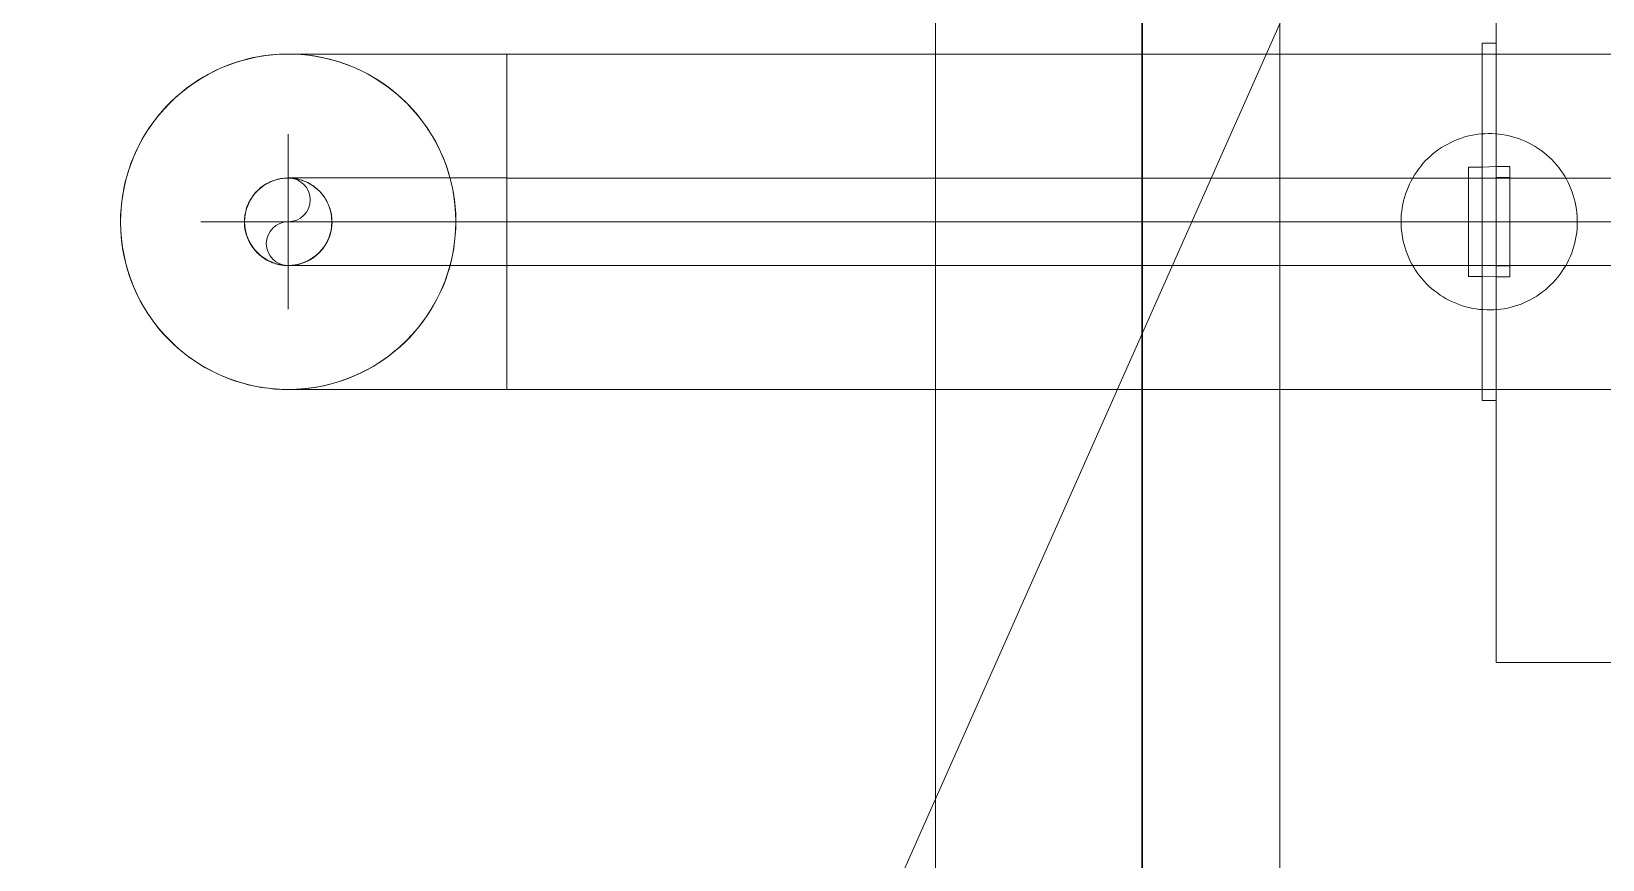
# Model space of a CAD drawing. Header units: millimetres. Extents: x -88595 to 880822, y -1054509 to -148035.
# Drawn here: x 418317.6 to 418431.7, y -247162.1 to -247102 of the extents above; entities that cross this region are included whole.
import ezdxf

# ---------------------------------------------------------------- set-up
doc = ezdxf.new("R2010")
doc.units = ezdxf.units.MM
doc.linetypes.add('$7$ADSK_Осевая', pattern=[14, 10, -2, 0, -2])
for name, color, linetype, lineweight in [('Аннотация', 7, 'Continuous', 20), ('Изоляция', 7, 'Continuous', 18), ('Оборудование', 7, 'Continuous', 18), ('Ограждение', 7, 'Continuous', 9), ('Стены наружные', 7, 'Continuous', 18), ('Стены штриховка', 7, 'Continuous', 9), ('Трубопровод', 7, 'Continuous', 18), ('Трубопроводы', 7, 'Continuous', 18)]:
    doc.layers.add(name, color=color, linetype=linetype, lineweight=lineweight)

# ---------------------------------------------------------------- blocks, each defined once
blk = doc.blocks.new('$0$ADSK_Настенный внутренний блок кондиционера1 - 1U18TL5FRA-A-3267659-В_Координация_3 этаж ОВ3')
at = {"layer": 'Оборудование', "color": 150, "true_color": 0x0080ff}
for p, q in [((432.5, 0), (-432.5, 0)), ((-432.5, 0), (-432.5, -10)), ((-432.5, 0), (-432.5, -20))]:
    blk.add_line(p, q, dxfattribs=at)
blk = doc.blocks.new('$0$ADSK_МедьПайка_Отвод-гнутая труба - Отвод _гнутая труба_-94627-В_Координация_3 этаж ОВ3')
at = {"layer": 'Трубопроводы', "color": 190, "true_color": 0x8000ff}
for p, q in [((711.75, 16677.4), (711.75, 16680.58)), ((711.75, 16674.23), (711.75, 16677.4))]:
    blk.add_line(p, q, dxfattribs=at)
at = {"layer": 'Трубопроводы', "color": 190, "true_color": 0x8000ff, "flags": 128}
for points in [[(692.7, 16677.4), (692.7, 16677.53), (692.71, 16677.65), (692.73, 16677.78), (692.74, 16677.91), (692.77, 16678.03), (692.79, 16678.15), (692.83, 16678.28), (692.86, 16678.4), (692.91, 16678.52), (692.95, 16678.64), (693, 16678.75), (693.06, 16678.87), (693.12, 16678.98), (693.19, 16679.09), (693.26, 16679.19), (693.33, 16679.3), (693.41, 16679.4), (693.49, 16679.49), (693.58, 16679.59), (693.67, 16679.68), (693.76, 16679.76), (693.85, 16679.85), (693.95, 16679.93), (694.06, 16680), (694.16, 16680.07), (694.27, 16680.14), (694.38, 16680.2), (694.49, 16680.26), (694.61, 16680.31), (694.73, 16680.36), (694.85, 16680.4), (694.97, 16680.44), (695.09, 16680.48), (695.21, 16680.5), (695.34, 16680.53), (695.46, 16680.55), (695.59, 16680.56), (695.72, 16680.57), (695.84, 16680.58), (695.88, 16680.58)], [(695.88, 16680.58), (696, 16680.57), (696.13, 16680.57), (696.26, 16680.55), (696.38, 16680.53), (696.51, 16680.51), (696.63, 16680.48), (696.75, 16680.45), (696.88, 16680.41), (697, 16680.37), (697.11, 16680.32), (697.23, 16680.27), (697.34, 16680.22), (697.46, 16680.16), (697.56, 16680.09), (697.67, 16680.02), (697.77, 16679.95), (697.87, 16679.87), (697.97, 16679.79), (698.06, 16679.7), (698.16, 16679.61), (698.24, 16679.52), (698.32, 16679.42), (698.4, 16679.32), (698.48, 16679.22), (698.55, 16679.12), (698.62, 16679.01), (698.68, 16678.9), (698.74, 16678.78), (698.79, 16678.67), (698.84, 16678.55), (698.88, 16678.43), (698.92, 16678.31), (698.95, 16678.19), (698.98, 16678.06), (699.01, 16677.94), (699.03, 16677.81), (699.04, 16677.69), (699.05, 16677.56), (699.05, 16677.43), (699.05, 16677.4)], [(695.88, 16680.58), (695.89, 16680.58), (695.93, 16680.58), (695.99, 16680.58), (696.08, 16680.58), (696.19, 16680.58), (696.33, 16680.58), (696.5, 16680.58), (696.68, 16680.58), (696.9, 16680.58), (697.13, 16680.58), (697.39, 16680.58), (697.67, 16680.58), (697.98, 16680.58), (698.3, 16680.58), (698.65, 16680.58), (699.02, 16680.58), (699.41, 16680.58), (699.82, 16680.58), (700.25, 16680.58), (700.69, 16680.58), (701.16, 16680.58), (701.64, 16680.58), (702.14, 16680.58), (702.65, 16680.58), (703.18, 16680.58), (703.72, 16680.58), (704.27, 16680.58), (704.84, 16680.58), (705.41, 16680.58), (706, 16680.58), (706.6, 16680.58), (707.2, 16680.58), (707.81, 16680.58), (708.43, 16680.58), (709.05, 16680.58), (709.68, 16680.58), (710.31, 16680.58), (710.95, 16680.58), (711.58, 16680.58), (711.75, 16680.58)], [(695.88, 16674.23), (695.75, 16674.23), (695.62, 16674.24), (695.5, 16674.25), (695.37, 16674.27), (695.25, 16674.29), (695.12, 16674.32), (695, 16674.35), (694.88, 16674.39), (694.76, 16674.43), (694.64, 16674.48), (694.53, 16674.53), (694.41, 16674.58), (694.3, 16674.64), (694.19, 16674.71), (694.08, 16674.78), (693.98, 16674.85), (693.88, 16674.93), (693.78, 16675.01), (693.69, 16675.1), (693.6, 16675.19), (693.51, 16675.28), (693.43, 16675.38), (693.35, 16675.48), (693.28, 16675.58), (693.21, 16675.68), (693.14, 16675.79), (693.08, 16675.9), (693.02, 16676.02), (692.97, 16676.13), (692.92, 16676.25), (692.87, 16676.37), (692.84, 16676.49), (692.8, 16676.61), (692.77, 16676.74), (692.75, 16676.86), (692.73, 16676.99), (692.72, 16677.11), (692.71, 16677.24), (692.7, 16677.37), (692.7, 16677.4)], [(699.05, 16677.4), (699.05, 16677.27), (699.04, 16677.15), (699.03, 16677.02), (699.01, 16676.89), (698.99, 16676.77), (698.96, 16676.65), (698.93, 16676.52), (698.89, 16676.4), (698.85, 16676.28), (698.8, 16676.16), (698.75, 16676.05), (698.69, 16675.93), (698.63, 16675.82), (698.57, 16675.71), (698.5, 16675.61), (698.42, 16675.5), (698.35, 16675.4), (698.26, 16675.31), (698.18, 16675.21), (698.09, 16675.12), (698, 16675.04), (697.9, 16674.95), (697.8, 16674.87), (697.7, 16674.8), (697.59, 16674.73), (697.48, 16674.66), (697.37, 16674.6), (697.26, 16674.54), (697.15, 16674.49), (697.03, 16674.44), (696.91, 16674.4), (696.79, 16674.36), (696.67, 16674.32), (696.54, 16674.3), (696.42, 16674.27), (696.29, 16674.25), (696.17, 16674.24), (696.04, 16674.23), (695.91, 16674.23), (695.88, 16674.23)], [(711.75, 16674.23), (711.12, 16674.23), (710.48, 16674.23), (709.85, 16674.23), (709.22, 16674.23), (708.6, 16674.23), (707.98, 16674.23), (707.37, 16674.23), (706.76, 16674.23), (706.16, 16674.23), (705.57, 16674.23), (704.99, 16674.23), (704.42, 16674.23), (703.86, 16674.23), (703.32, 16674.23), (702.79, 16674.23), (702.27, 16674.23), (701.77, 16674.23), (701.28, 16674.23), (700.82, 16674.23), (700.36, 16674.23), (699.93, 16674.23), (699.52, 16674.23), (699.12, 16674.23), (698.75, 16674.23), (698.39, 16674.23), (698.06, 16674.23), (697.75, 16674.23), (697.46, 16674.23), (697.2, 16674.23), (696.96, 16674.23), (696.74, 16674.23), (696.54, 16674.23), (696.37, 16674.23), (696.23, 16674.23), (696.11, 16674.23), (696.01, 16674.23), (695.94, 16674.23), (695.9, 16674.23), (695.88, 16674.23)]]:
    blk.add_lwpolyline(points, dxfattribs=at)
at = {"layer": 'Трубопроводы', "color": 190, "true_color": 0x8000ff}
for radius, start, end in [(3.17, 0, 180), (3.18, 180, 0)]:
    blk.add_arc((695.88, 16677.4), radius, start, end, dxfattribs=at)
blk = doc.blocks.new('$0$ADSK_МедьПайка_Отвод-гнутая труба - Отвод _гнутая труба_-V43-В_Координация_3 этаж ОВ3')
at = {"layer": 'Трубопроводы', "color": 190, "true_color": 0x8000ff}
for p, q in [((-21523.8, -17326.63), (-21526.98, -17326.63)), ((-21520.63, -17326.63), (-21523.8, -17326.63))]:
    blk.add_line(p, q, dxfattribs=at)
at = {"layer": 'Трубопроводы', "color": 190, "true_color": 0x8000ff, "flags": 128}
for points in [[(-21526.98, -17326.63), (-21526.98, -17327.26), (-21526.98, -17327.9), (-21526.98, -17328.53), (-21526.98, -17329.16), (-21526.98, -17329.78), (-21526.98, -17330.4), (-21526.98, -17331.02), (-21526.98, -17331.62), (-21526.98, -17332.22), (-21526.98, -17332.81), (-21526.98, -17333.39), (-21526.98, -17333.96), (-21526.98, -17334.52), (-21526.98, -17335.06), (-21526.98, -17335.59), (-21526.98, -17336.11), (-21526.98, -17336.61), (-21526.98, -17337.1), (-21526.98, -17337.57), (-21526.98, -17338.02), (-21526.98, -17338.45), (-21526.98, -17338.86), (-21526.98, -17339.26), (-21526.98, -17339.63), (-21526.98, -17339.99), (-21526.98, -17340.32), (-21526.98, -17340.63), (-21526.98, -17340.92), (-21526.98, -17341.18), (-21526.98, -17341.43), (-21526.98, -17341.64), (-21526.98, -17341.84), (-21526.98, -17342.01), (-21526.98, -17342.15), (-21526.98, -17342.27), (-21526.98, -17342.37), (-21526.98, -17342.44), (-21526.98, -17342.48), (-21526.98, -17342.5)], [(-21520.63, -17342.5), (-21520.63, -17342.49), (-21520.63, -17342.45), (-21520.63, -17342.39), (-21520.63, -17342.3), (-21520.63, -17342.19), (-21520.63, -17342.05), (-21520.63, -17341.89), (-21520.63, -17341.7), (-21520.63, -17341.49), (-21520.63, -17341.25), (-21520.63, -17340.99), (-21520.63, -17340.71), (-21520.63, -17340.41), (-21520.63, -17340.08), (-21520.63, -17339.73), (-21520.63, -17339.36), (-21520.63, -17338.97), (-21520.63, -17338.56), (-21520.63, -17338.14), (-21520.63, -17337.69), (-21520.63, -17337.23), (-21520.63, -17336.74), (-21520.63, -17336.25), (-21520.63, -17335.73), (-21520.63, -17335.21), (-21520.63, -17334.67), (-21520.63, -17334.11), (-21520.63, -17333.55), (-21520.63, -17332.97), (-21520.63, -17332.38), (-21520.63, -17331.79), (-21520.63, -17331.18), (-21520.63, -17330.57), (-21520.63, -17329.95), (-21520.63, -17329.33), (-21520.63, -17328.7), (-21520.63, -17328.07), (-21520.63, -17327.44), (-21520.63, -17326.8), (-21520.63, -17326.63)]]:
    blk.add_lwpolyline(points, dxfattribs=at)
at = {"layer": 'Трубопроводы', "color": 190, "true_color": 0x8000ff}
for radius, start, end in [(3.17, 90, 270), (3.18, 270, 90)]:
    blk.add_arc((-21523.8, -17342.5), radius, start, end, dxfattribs=at)
blk = doc.blocks.new('3 этаж')
at = {"layer": 'Ограждение'}
blk.add_line((430288.9, 678898.86), (430288.9, 679903.86), dxfattribs=at)
at = {"layer": 'Стены наружные', "lineweight": 30}
blk.add_line((430278.9, 678888.86), (430278.9, 679918.86), dxfattribs=at)
at = {"layer": 'Стены штриховка'}
blk.add_line((430263.9, 678873.86), (430263.9, 679918.86), dxfattribs=at)

msp = doc.modelspace()

# ---------------------------------------------------------------- linework, layer by layer
at = {"layer": 'Аннотация'}
msp.add_line((418423.95, -247066.04), (417883.03, -248284.23), dxfattribs=at)
at = {"layer": 'Изоляция', "color": 190, "true_color": 0x8000ff}
for p, q in [((418423.95, -247102.81), (418422.95, -247102.81)), ((418422.95, -247102.81), (418422.95, -247128.76)), ((418423.95, -247102.81), (418422.95, -247102.81)), ((418422.95, -247102.81), (418422.95, -247128.76)), ((418423.95, -247128.76), (418423.95, -247102.81)), ((418423.95, -247128.76), (418423.95, -247102.81)), ((418352.12, -247103.61), (418352.12, -247127.96)), ((418352.12, -247103.61), (418352.12, -247127.96)), ((420738.57, -247103.61), (418352.12, -247103.61)), ((418352.12, -247127.96), (420738.57, -247127.96)), ((418422.95, -247128.76), (418423.95, -247128.76)), ((418422.95, -247128.76), (418423.95, -247128.76))]:
    msp.add_line(p, q, dxfattribs=at)
at = {"layer": 'Изоляция', "color": 190, "true_color": 0x8000ff, "flags": 128}
for points in [[(418324.07, -247115.78), (418324.08, -247115.29), (418324.11, -247114.81), (418324.16, -247114.32), (418324.23, -247113.84), (418324.31, -247113.36), (418324.42, -247112.89), (418324.55, -247112.42), (418324.69, -247111.95), (418324.85, -247111.49), (418325.03, -247111.04), (418325.23, -247110.59), (418325.45, -247110.16), (418325.68, -247109.73), (418325.93, -247109.31), (418326.2, -247108.91), (418326.48, -247108.51), (418326.78, -247108.12), (418327.09, -247107.75), (418327.42, -247107.39), (418327.76, -247107.05), (418328.12, -247106.71), (418328.49, -247106.4), (418328.87, -247106.09), (418329.26, -247105.81), (418329.67, -247105.54), (418330.08, -247105.28), (418330.51, -247105.04), (418330.94, -247104.82), (418331.38, -247104.62), (418331.83, -247104.43), (418332.29, -247104.27), (418332.76, -247104.12), (418333.22, -247103.99), (418333.7, -247103.87), (418334.18, -247103.78), (418334.66, -247103.71), (418335.14, -247103.66), (418335.63, -247103.62), (418336.11, -247103.61), (418336.25, -247103.61)], [(418324.07, -247115.78), (418324.08, -247115.29), (418324.11, -247114.81), (418324.16, -247114.32), (418324.23, -247113.84), (418324.31, -247113.36), (418324.42, -247112.89), (418324.55, -247112.42), (418324.69, -247111.95), (418324.85, -247111.49), (418325.03, -247111.04), (418325.23, -247110.59), (418325.45, -247110.16), (418325.68, -247109.73), (418325.93, -247109.31), (418326.2, -247108.91), (418326.48, -247108.51), (418326.78, -247108.12), (418327.09, -247107.75), (418327.42, -247107.39), (418327.76, -247107.05), (418328.12, -247106.71), (418328.49, -247106.4), (418328.87, -247106.09), (418329.26, -247105.81), (418329.67, -247105.54), (418330.08, -247105.28), (418330.51, -247105.04), (418330.94, -247104.82), (418331.38, -247104.62), (418331.83, -247104.43), (418332.29, -247104.27), (418332.76, -247104.12), (418333.22, -247103.99), (418333.7, -247103.87), (418334.18, -247103.78), (418334.66, -247103.71), (418335.14, -247103.66), (418335.63, -247103.62), (418336.11, -247103.61), (418336.25, -247103.61)], [(418336.25, -247103.61), (418336.26, -247103.61), (418336.3, -247103.61), (418336.36, -247103.61), (418336.45, -247103.61), (418336.56, -247103.61), (418336.7, -247103.61), (418336.86, -247103.61), (418337.05, -247103.61), (418337.26, -247103.61), (418337.5, -247103.61), (418337.76, -247103.61), (418338.04, -247103.61), (418338.34, -247103.61), (418338.67, -247103.61), (418339.02, -247103.61), (418339.39, -247103.61), (418339.78, -247103.61), (418340.19, -247103.61), (418340.61, -247103.61), (418341.06, -247103.61), (418341.53, -247103.61), (418342.01, -247103.61), (418342.5, -247103.61), (418343.02, -247103.61), (418343.54, -247103.61), (418344.09, -247103.61), (418344.64, -247103.61), (418345.2, -247103.61), (418345.78, -247103.61), (418346.37, -247103.61), (418346.97, -247103.61), (418347.57, -247103.61), (418348.18, -247103.61), (418348.8, -247103.61), (418349.42, -247103.61), (418350.05, -247103.61), (418350.68, -247103.61), (418351.32, -247103.61), (418351.95, -247103.61), (418352.12, -247103.61)], [(418336.25, -247103.61), (418336.73, -247103.61), (418337.22, -247103.64), (418337.7, -247103.69), (418338.19, -247103.76), (418338.67, -247103.85), (418339.14, -247103.95), (418339.61, -247104.08), (418340.08, -247104.22), (418340.54, -247104.39), (418340.99, -247104.57), (418341.43, -247104.76), (418341.87, -247104.98), (418342.3, -247105.21), (418342.71, -247105.46), (418343.12, -247105.73), (418343.52, -247106.01), (418343.9, -247106.31), (418344.27, -247106.63), (418344.63, -247106.96), (418344.98, -247107.3), (418345.31, -247107.65), (418345.63, -247108.02), (418345.93, -247108.4), (418346.22, -247108.8), (418346.49, -247109.2), (418346.75, -247109.62), (418346.98, -247110.04), (418347.21, -247110.48), (418347.41, -247110.92), (418347.59, -247111.37), (418347.76, -247111.83), (418347.91, -247112.29), (418348.04, -247112.76), (418348.15, -247113.23), (418348.24, -247113.71), (418348.32, -247114.19), (418348.37, -247114.68), (418348.41, -247115.16), (418348.42, -247115.65), (418348.42, -247115.78)], [(418352.12, -247103.61), (418351.49, -247103.61), (418350.85, -247103.61), (418350.22, -247103.61), (418349.59, -247103.61), (418348.97, -247103.61), (418348.35, -247103.61), (418347.73, -247103.61), (418347.13, -247103.61), (418346.53, -247103.61), (418345.94, -247103.61), (418345.36, -247103.61), (418344.79, -247103.61), (418344.23, -247103.61), (418343.69, -247103.61), (418343.16, -247103.61), (418342.64, -247103.61), (418342.14, -247103.61), (418341.65, -247103.61), (418341.18, -247103.61), (418340.73, -247103.61), (418340.3, -247103.61), (418339.89, -247103.61), (418339.49, -247103.61), (418339.12, -247103.61), (418338.76, -247103.61), (418338.43, -247103.61), (418338.12, -247103.61), (418337.83, -247103.61), (418337.57, -247103.61), (418337.33, -247103.61), (418337.11, -247103.61), (418336.91, -247103.61), (418336.74, -247103.61), (418336.6, -247103.61), (418336.48, -247103.61), (418336.38, -247103.61), (418336.31, -247103.61), (418336.27, -247103.61), (418336.25, -247103.61)], [(418336.25, -247103.61), (418336.26, -247103.61), (418336.3, -247103.61), (418336.36, -247103.61), (418336.45, -247103.61), (418336.56, -247103.61), (418336.7, -247103.61), (418336.86, -247103.61), (418337.05, -247103.61), (418337.26, -247103.61), (418337.5, -247103.61), (418337.76, -247103.61), (418338.04, -247103.61), (418338.34, -247103.61), (418338.67, -247103.61), (418339.02, -247103.61), (418339.39, -247103.61), (418339.78, -247103.61), (418340.19, -247103.61), (418340.61, -247103.61), (418341.06, -247103.61), (418341.53, -247103.61), (418342.01, -247103.61), (418342.5, -247103.61), (418343.02, -247103.61), (418343.54, -247103.61), (418344.09, -247103.61), (418344.64, -247103.61), (418345.2, -247103.61), (418345.78, -247103.61), (418346.37, -247103.61), (418346.97, -247103.61), (418347.57, -247103.61), (418348.18, -247103.61), (418348.8, -247103.61), (418349.42, -247103.61), (418350.05, -247103.61), (418350.68, -247103.61), (418351.32, -247103.61), (418351.95, -247103.61), (418352.12, -247103.61)], [(418336.25, -247103.61), (418336.73, -247103.61), (418337.22, -247103.64), (418337.7, -247103.69), (418338.19, -247103.76), (418338.67, -247103.85), (418339.14, -247103.95), (418339.61, -247104.08), (418340.08, -247104.22), (418340.54, -247104.39), (418340.99, -247104.57), (418341.43, -247104.76), (418341.87, -247104.98), (418342.3, -247105.21), (418342.71, -247105.46), (418343.12, -247105.73), (418343.52, -247106.01), (418343.9, -247106.31), (418344.27, -247106.63), (418344.63, -247106.96), (418344.98, -247107.3), (418345.31, -247107.65), (418345.63, -247108.02), (418345.93, -247108.4), (418346.22, -247108.8), (418346.49, -247109.2), (418346.75, -247109.62), (418346.98, -247110.04), (418347.21, -247110.48), (418347.41, -247110.92), (418347.59, -247111.37), (418347.76, -247111.83), (418347.91, -247112.29), (418348.04, -247112.76), (418348.15, -247113.23), (418348.24, -247113.71), (418348.32, -247114.19), (418348.37, -247114.68), (418348.41, -247115.16), (418348.42, -247115.65), (418348.42, -247115.78)], [(418352.12, -247103.61), (418351.49, -247103.61), (418350.85, -247103.61), (418350.22, -247103.61), (418349.59, -247103.61), (418348.97, -247103.61), (418348.35, -247103.61), (418347.73, -247103.61), (418347.13, -247103.61), (418346.53, -247103.61), (418345.94, -247103.61), (418345.36, -247103.61), (418344.79, -247103.61), (418344.23, -247103.61), (418343.69, -247103.61), (418343.16, -247103.61), (418342.64, -247103.61), (418342.14, -247103.61), (418341.65, -247103.61), (418341.18, -247103.61), (418340.73, -247103.61), (418340.3, -247103.61), (418339.89, -247103.61), (418339.49, -247103.61), (418339.12, -247103.61), (418338.76, -247103.61), (418338.43, -247103.61), (418338.12, -247103.61), (418337.83, -247103.61), (418337.57, -247103.61), (418337.33, -247103.61), (418337.11, -247103.61), (418336.91, -247103.61), (418336.74, -247103.61), (418336.6, -247103.61), (418336.48, -247103.61), (418336.38, -247103.61), (418336.31, -247103.61), (418336.27, -247103.61), (418336.25, -247103.61)], [(418336.25, -247127.96), (418335.76, -247127.95), (418335.27, -247127.92), (418334.79, -247127.87), (418334.31, -247127.8), (418333.83, -247127.71), (418333.35, -247127.61), (418332.88, -247127.48), (418332.42, -247127.34), (418331.96, -247127.17), (418331.51, -247126.99), (418331.06, -247126.8), (418330.62, -247126.58), (418330.2, -247126.35), (418329.78, -247126.1), (418329.37, -247125.83), (418328.98, -247125.55), (418328.59, -247125.25), (418328.22, -247124.93), (418327.86, -247124.61), (418327.51, -247124.26), (418327.18, -247123.91), (418326.86, -247123.54), (418326.56, -247123.16), (418326.27, -247122.76), (418326, -247122.36), (418325.75, -247121.94), (418325.51, -247121.52), (418325.29, -247121.08), (418325.08, -247120.64), (418324.9, -247120.19), (418324.73, -247119.73), (418324.58, -247119.27), (418324.45, -247118.8), (418324.34, -247118.33), (418324.25, -247117.85), (418324.18, -247117.37), (418324.12, -247116.88), (418324.09, -247116.4), (418324.07, -247115.91), (418324.07, -247115.78)], [(418336.25, -247127.96), (418335.76, -247127.95), (418335.27, -247127.92), (418334.79, -247127.87), (418334.31, -247127.8), (418333.83, -247127.71), (418333.35, -247127.61), (418332.88, -247127.48), (418332.42, -247127.34), (418331.96, -247127.17), (418331.51, -247126.99), (418331.06, -247126.8), (418330.62, -247126.58), (418330.2, -247126.35), (418329.78, -247126.1), (418329.37, -247125.83), (418328.98, -247125.55), (418328.59, -247125.25), (418328.22, -247124.93), (418327.86, -247124.61), (418327.51, -247124.26), (418327.18, -247123.91), (418326.86, -247123.54), (418326.56, -247123.16), (418326.27, -247122.76), (418326, -247122.36), (418325.75, -247121.94), (418325.51, -247121.52), (418325.29, -247121.08), (418325.08, -247120.64), (418324.9, -247120.19), (418324.73, -247119.73), (418324.58, -247119.27), (418324.45, -247118.8), (418324.34, -247118.33), (418324.25, -247117.85), (418324.18, -247117.37), (418324.12, -247116.88), (418324.09, -247116.4), (418324.07, -247115.91), (418324.07, -247115.78)], [(418348.42, -247115.78), (418348.41, -247116.27), (418348.38, -247116.75), (418348.33, -247117.24), (418348.27, -247117.72), (418348.18, -247118.2), (418348.07, -247118.67), (418347.95, -247119.14), (418347.8, -247119.61), (418347.64, -247120.07), (418347.46, -247120.52), (418347.26, -247120.97), (418347.05, -247121.4), (418346.81, -247121.83), (418346.56, -247122.25), (418346.29, -247122.65), (418346.01, -247123.05), (418345.71, -247123.44), (418345.4, -247123.81), (418345.07, -247124.17), (418344.73, -247124.51), (418344.37, -247124.85), (418344, -247125.16), (418343.62, -247125.47), (418343.23, -247125.75), (418342.82, -247126.03), (418342.41, -247126.28), (418341.98, -247126.52), (418341.55, -247126.74), (418341.11, -247126.94), (418340.66, -247127.13), (418340.2, -247127.3), (418339.74, -247127.44), (418339.27, -247127.57), (418338.79, -247127.69), (418338.32, -247127.78), (418337.83, -247127.85), (418337.35, -247127.9), (418336.86, -247127.94), (418336.38, -247127.95), (418336.25, -247127.96)], [(418348.42, -247115.78), (418348.41, -247116.27), (418348.38, -247116.75), (418348.33, -247117.24), (418348.27, -247117.72), (418348.18, -247118.2), (418348.07, -247118.67), (418347.95, -247119.14), (418347.8, -247119.61), (418347.64, -247120.07), (418347.46, -247120.52), (418347.26, -247120.97), (418347.05, -247121.4), (418346.81, -247121.83), (418346.56, -247122.25), (418346.29, -247122.65), (418346.01, -247123.05), (418345.71, -247123.44), (418345.4, -247123.81), (418345.07, -247124.17), (418344.73, -247124.51), (418344.37, -247124.85), (418344, -247125.16), (418343.62, -247125.47), (418343.23, -247125.75), (418342.82, -247126.03), (418342.41, -247126.28), (418341.98, -247126.52), (418341.55, -247126.74), (418341.11, -247126.94), (418340.66, -247127.13), (418340.2, -247127.3), (418339.74, -247127.44), (418339.27, -247127.57), (418338.79, -247127.69), (418338.32, -247127.78), (418337.83, -247127.85), (418337.35, -247127.9), (418336.86, -247127.94), (418336.38, -247127.95), (418336.25, -247127.96)], [(418352.12, -247127.96), (418351.49, -247127.96), (418350.85, -247127.96), (418350.22, -247127.96), (418349.59, -247127.96), (418348.97, -247127.96), (418348.35, -247127.96), (418347.73, -247127.96), (418347.13, -247127.96), (418346.53, -247127.96), (418345.94, -247127.96), (418345.36, -247127.96), (418344.79, -247127.96), (418344.23, -247127.96), (418343.69, -247127.96), (418343.16, -247127.96), (418342.64, -247127.96), (418342.14, -247127.96), (418341.65, -247127.96), (418341.18, -247127.96), (418340.73, -247127.96), (418340.3, -247127.96), (418339.89, -247127.96), (418339.49, -247127.96), (418339.12, -247127.96), (418338.76, -247127.96), (418338.43, -247127.96), (418338.12, -247127.96), (418337.83, -247127.96), (418337.57, -247127.96), (418337.33, -247127.96), (418337.11, -247127.96), (418336.91, -247127.96), (418336.74, -247127.96), (418336.6, -247127.96), (418336.48, -247127.96), (418336.38, -247127.96), (418336.31, -247127.96), (418336.27, -247127.96), (418336.25, -247127.96)], [(418336.25, -247127.96), (418336.26, -247127.96), (418336.3, -247127.96), (418336.36, -247127.96), (418336.45, -247127.96), (418336.56, -247127.96), (418336.7, -247127.96), (418336.86, -247127.96), (418337.05, -247127.96), (418337.26, -247127.96), (418337.5, -247127.96), (418337.76, -247127.96), (418338.04, -247127.96), (418338.34, -247127.96), (418338.67, -247127.96), (418339.02, -247127.96), (418339.39, -247127.96), (418339.78, -247127.96), (418340.19, -247127.96), (418340.61, -247127.96), (418341.06, -247127.96), (418341.53, -247127.96), (418342.01, -247127.96), (418342.5, -247127.96), (418343.02, -247127.96), (418343.54, -247127.96), (418344.09, -247127.96), (418344.64, -247127.96), (418345.2, -247127.96), (418345.78, -247127.96), (418346.37, -247127.96), (418346.97, -247127.96), (418347.57, -247127.96), (418348.18, -247127.96), (418348.8, -247127.96), (418349.42, -247127.96), (418350.05, -247127.96), (418350.68, -247127.96), (418351.32, -247127.96), (418351.95, -247127.96), (418352.12, -247127.96)], [(418352.12, -247127.96), (418351.49, -247127.96), (418350.85, -247127.96), (418350.22, -247127.96), (418349.59, -247127.96), (418348.97, -247127.96), (418348.35, -247127.96), (418347.73, -247127.96), (418347.13, -247127.96), (418346.53, -247127.96), (418345.94, -247127.96), (418345.36, -247127.96), (418344.79, -247127.96), (418344.23, -247127.96), (418343.69, -247127.96), (418343.16, -247127.96), (418342.64, -247127.96), (418342.14, -247127.96), (418341.65, -247127.96), (418341.18, -247127.96), (418340.73, -247127.96), (418340.3, -247127.96), (418339.89, -247127.96), (418339.49, -247127.96), (418339.12, -247127.96), (418338.76, -247127.96), (418338.43, -247127.96), (418338.12, -247127.96), (418337.83, -247127.96), (418337.57, -247127.96), (418337.33, -247127.96), (418337.11, -247127.96), (418336.91, -247127.96), (418336.74, -247127.96), (418336.6, -247127.96), (418336.48, -247127.96), (418336.38, -247127.96), (418336.31, -247127.96), (418336.27, -247127.96), (418336.25, -247127.96)], [(418336.25, -247127.96), (418336.26, -247127.96), (418336.3, -247127.96), (418336.36, -247127.96), (418336.45, -247127.96), (418336.56, -247127.96), (418336.7, -247127.96), (418336.86, -247127.96), (418337.05, -247127.96), (418337.26, -247127.96), (418337.5, -247127.96), (418337.76, -247127.96), (418338.04, -247127.96), (418338.34, -247127.96), (418338.67, -247127.96), (418339.02, -247127.96), (418339.39, -247127.96), (418339.78, -247127.96), (418340.19, -247127.96), (418340.61, -247127.96), (418341.06, -247127.96), (418341.53, -247127.96), (418342.01, -247127.96), (418342.5, -247127.96), (418343.02, -247127.96), (418343.54, -247127.96), (418344.09, -247127.96), (418344.64, -247127.96), (418345.2, -247127.96), (418345.78, -247127.96), (418346.37, -247127.96), (418346.97, -247127.96), (418347.57, -247127.96), (418348.18, -247127.96), (418348.8, -247127.96), (418349.42, -247127.96), (418350.05, -247127.96), (418350.68, -247127.96), (418351.32, -247127.96), (418351.95, -247127.96), (418352.12, -247127.96)]]:
    msp.add_lwpolyline(points, dxfattribs=at)
at = {"layer": 'Изоляция', "color": 190, "true_color": 0x8000ff}
for start, end in [(90, 180), (90, 180), (90, 180), (90, 180), (90, 180), (90, 180), (90, 180), (90, 180), (0, 90), (0, 90), (0, 90), (0, 90), (0, 90), (0, 90), (0, 90), (0, 90), (180, 270), (180, 270), (180, 270), (180, 270), (180, 270), (180, 270), (180, 270), (180, 270), (270, 0), (270, 0), (270, 0), (270, 0), (270, 0), (270, 0), (270, 0), (270, 0)]:
    msp.add_arc((418336.25, -247115.78), 12.17, start, end, dxfattribs=at)
at = {"layer": 'Трубопровод', "color": 190, "true_color": 0x8000ff}
for p, q in [((418336.25, -247122.13), (418336.25, -247109.43)), ((418336.25, -247122.13), (418336.25, -247109.43)), ((418329.9, -247115.78), (418342.6, -247115.78)), ((418329.9, -247115.78), (418342.6, -247115.78)), ((418422.95, -247115.78), (418352.12, -247115.78)), ((418422.95, -247115.78), (418352.12, -247115.78)), ((418422.95, -247115.78), (418352.12, -247115.78)), ((418422.95, -247115.78), (418352.12, -247115.78)), ((418352.12, -247115.78), (420738.57, -247115.78)), ((418352.12, -247115.78), (420738.57, -247115.78))]:
    msp.add_line(p, q, dxfattribs=at)
at = {"layer": 'Трубопровод', "color": 190, "linetype": 'Continuous', "true_color": 0x8000ff}
for p, q in [((420738.57, -247112.61), (418352.12, -247112.61)), ((418352.12, -247118.96), (420738.57, -247118.96))]:
    msp.add_line(p, q, dxfattribs=at)
for centre, radius, start, end in [((418336.25, -247115.78), 3.17, 0, 180), ((418336.25, -247115.78), 3.17, 0, 180), ((418336.25, -247114.19), 1.59, 270, 90), ((418336.25, -247114.19), 1.59, 270, 90), ((418336.25, -247115.78), 3.17, 180, 0), ((418336.25, -247115.78), 3.17, 180, 0), ((418336.25, -247117.37), 1.59, 90, 270), ((418336.25, -247117.37), 1.59, 90, 270)]:
    msp.add_arc(centre, radius, start, end, dxfattribs=at)
at = {"layer": 'Трубопроводы', "color": 190, "true_color": 0x8000ff}
for p, q in [((418422.95, -247111.81), (418421.95, -247111.81)), ((418421.95, -247111.81), (418421.95, -247119.76)), ((418421.95, -247111.81), (418421.95, -247119.76)), ((418422.95, -247111.81), (418421.95, -247111.81)), ((418421.95, -247111.81), (418421.95, -247119.76)), ((418421.95, -247111.81), (418421.95, -247119.76)), ((418423.95, -247111.78), (418422.95, -247111.81)), ((418423.95, -247111.78), (418422.95, -247111.81)), ((418422.95, -247119.76), (418422.95, -247111.81)), ((418422.95, -247119.76), (418422.95, -247111.81)), ((418422.95, -247119.76), (418422.95, -247111.81)), ((418422.95, -247119.76), (418422.95, -247111.81)), ((418424.95, -247111.78), (418423.95, -247111.78)), ((418423.95, -247111.78), (418423.95, -247119.78)), ((418423.95, -247111.78), (418423.95, -247119.78)), ((418424.95, -247111.78), (418423.95, -247111.78)), ((418423.95, -247111.78), (418423.95, -247119.78)), ((418423.95, -247111.78), (418423.95, -247119.78)), ((418424.95, -247119.78), (418424.95, -247111.78)), ((418424.95, -247119.78), (418424.95, -247111.78)), ((418424.95, -247119.78), (418424.95, -247111.78)), ((418424.95, -247119.78), (418424.95, -247111.78)), ((418422.95, -247112.61), (418421.95, -247112.61)), ((418421.95, -247118.96), (418421.95, -247112.61)), ((418421.95, -247118.96), (418421.95, -247112.61)), ((418422.95, -247112.61), (418421.95, -247112.61)), ((418421.95, -247118.96), (418421.95, -247112.61)), ((418421.95, -247118.96), (418421.95, -247112.61)), ((418422.95, -247112.61), (418422.95, -247118.96)), ((418422.95, -247112.61), (418422.95, -247118.96)), ((418422.95, -247112.61), (418422.95, -247118.96)), ((418422.95, -247112.61), (418422.95, -247118.96)), ((418424.95, -247112.58), (418423.95, -247112.58)), ((418423.95, -247118.98), (418423.95, -247112.58)), ((418423.95, -247118.98), (418423.95, -247112.58)), ((418424.95, -247112.58), (418423.95, -247112.58)), ((418423.95, -247118.98), (418423.95, -247112.58)), ((418423.95, -247118.98), (418423.95, -247112.58)), ((418424.95, -247112.58), (418424.95, -247118.98)), ((418424.95, -247112.58), (418424.95, -247118.98)), ((418424.95, -247112.58), (418424.95, -247118.98)), ((418424.95, -247112.58), (418424.95, -247118.98)), ((418429.85, -247115.78), (418417.05, -247115.78)), ((418429.85, -247115.78), (418417.05, -247115.78)), ((418429.85, -247115.78), (418417.05, -247115.78)), ((418429.85, -247115.78), (418417.05, -247115.78)), ((418423.95, -247115.78), (418422.95, -247115.78)), ((418423.95, -247115.78), (418422.95, -247115.78)), ((418421.95, -247118.96), (418422.95, -247118.96)), ((418421.95, -247118.96), (418422.95, -247118.96)), ((418423.95, -247118.98), (418424.95, -247118.98)), ((418423.95, -247118.98), (418424.95, -247118.98)), ((418421.95, -247119.76), (418422.95, -247119.76)), ((418421.95, -247119.76), (418422.95, -247119.76)), ((418422.95, -247119.76), (418423.95, -247119.78)), ((418422.95, -247119.76), (418423.95, -247119.78)), ((418423.95, -247119.78), (418424.95, -247119.78)), ((418423.95, -247119.78), (418424.95, -247119.78))]:
    msp.add_line(p, q, dxfattribs=at)
at = {"layer": 'Трубопроводы', "color": 190, "linetype": '$7$ADSK_Осевая', "true_color": 0x8000ff}
msp.add_line((418352.12, -247115.78), (418336.25, -247115.78), dxfattribs=at)
msp.add_line((418352.12, -247115.78), (418336.25, -247115.78), dxfattribs=at)
msp.add_line((418352.12, -247115.78), (418336.25, -247115.78), dxfattribs=at)
msp.add_line((418352.12, -247115.78), (418336.25, -247115.78), dxfattribs=at)
at = {"layer": 'Трубопроводы', "color": 190, "true_color": 0x8000ff, "flags": 128}
for points in [[(418417.05, -247115.78), (418417.06, -247115.52), (418417.07, -247115.27), (418417.1, -247115.01), (418417.13, -247114.76), (418417.18, -247114.51), (418417.24, -247114.26), (418417.3, -247114.01), (418417.38, -247113.77), (418417.46, -247113.53), (418417.56, -247113.29), (418417.66, -247113.05), (418417.78, -247112.82), (418417.9, -247112.6), (418418.03, -247112.38), (418418.17, -247112.17), (418418.32, -247111.96), (418418.48, -247111.76), (418418.64, -247111.56), (418418.81, -247111.37), (418418.99, -247111.19), (418419.18, -247111.01), (418419.37, -247110.85), (418419.57, -247110.69), (418419.78, -247110.54), (418419.99, -247110.39), (418420.21, -247110.26), (418420.44, -247110.14), (418420.66, -247110.02), (418420.9, -247109.91), (418421.13, -247109.82), (418421.37, -247109.73), (418421.62, -247109.65), (418421.86, -247109.58), (418422.11, -247109.52), (418422.36, -247109.47), (418422.62, -247109.43), (418422.87, -247109.41), (418423.13, -247109.39), (418423.38, -247109.38), (418423.64, -247109.38), (418423.89, -247109.4), (418424.15, -247109.42), (418424.4, -247109.45), (418424.66, -247109.49), (418424.91, -247109.55), (418425.15, -247109.61), (418425.4, -247109.68), (418425.64, -247109.77), (418425.88, -247109.86), (418426.12, -247109.96), (418426.35, -247110.07), (418426.57, -247110.19), (418426.79, -247110.32), (418427.01, -247110.46), (418427.22, -247110.61), (418427.42, -247110.76), (418427.62, -247110.92), (418427.81, -247111.09), (418427.99, -247111.27), (418428.17, -247111.46), (418428.34, -247111.65), (418428.5, -247111.85), (418428.65, -247112.05), (418428.8, -247112.26), (418428.94, -247112.48), (418429.06, -247112.7), (418429.18, -247112.93), (418429.29, -247113.16), (418429.39, -247113.4), (418429.48, -247113.64), (418429.56, -247113.88), (418429.63, -247114.12), (418429.7, -247114.37), (418429.75, -247114.62), (418429.79, -247114.88), (418429.82, -247115.13), (418429.84, -247115.39), (418429.85, -247115.64), (418429.85, -247115.78)], [(418417.05, -247115.78), (418417.06, -247115.52), (418417.07, -247115.27), (418417.1, -247115.01), (418417.13, -247114.76), (418417.18, -247114.51), (418417.24, -247114.26), (418417.3, -247114.01), (418417.38, -247113.77), (418417.46, -247113.53), (418417.56, -247113.29), (418417.66, -247113.05), (418417.78, -247112.82), (418417.9, -247112.6), (418418.03, -247112.38), (418418.17, -247112.17), (418418.32, -247111.96), (418418.48, -247111.76), (418418.64, -247111.56), (418418.81, -247111.37), (418418.99, -247111.19), (418419.18, -247111.01), (418419.37, -247110.85), (418419.57, -247110.69), (418419.78, -247110.54), (418419.99, -247110.39), (418420.21, -247110.26), (418420.44, -247110.14), (418420.66, -247110.02), (418420.9, -247109.91), (418421.13, -247109.82), (418421.37, -247109.73), (418421.62, -247109.65), (418421.86, -247109.58), (418422.11, -247109.52), (418422.36, -247109.47), (418422.62, -247109.43), (418422.87, -247109.41), (418423.13, -247109.39), (418423.38, -247109.38), (418423.64, -247109.38), (418423.89, -247109.4), (418424.15, -247109.42), (418424.4, -247109.45), (418424.66, -247109.49), (418424.91, -247109.55), (418425.15, -247109.61), (418425.4, -247109.68), (418425.64, -247109.77), (418425.88, -247109.86), (418426.12, -247109.96), (418426.35, -247110.07), (418426.57, -247110.19), (418426.79, -247110.32), (418427.01, -247110.46), (418427.22, -247110.61), (418427.42, -247110.76), (418427.62, -247110.92), (418427.81, -247111.09), (418427.99, -247111.27), (418428.17, -247111.46), (418428.34, -247111.65), (418428.5, -247111.85), (418428.65, -247112.05), (418428.8, -247112.26), (418428.94, -247112.48), (418429.06, -247112.7), (418429.18, -247112.93), (418429.29, -247113.16), (418429.39, -247113.4), (418429.48, -247113.64), (418429.56, -247113.88), (418429.63, -247114.12), (418429.7, -247114.37), (418429.75, -247114.62), (418429.79, -247114.88), (418429.82, -247115.13), (418429.84, -247115.39), (418429.85, -247115.64), (418429.85, -247115.78)], [(418429.85, -247115.78), (418429.85, -247116.04), (418429.83, -247116.29), (418429.81, -247116.55), (418429.77, -247116.8), (418429.72, -247117.05), (418429.67, -247117.3), (418429.6, -247117.55), (418429.53, -247117.79), (418429.44, -247118.03), (418429.35, -247118.27), (418429.24, -247118.51), (418429.13, -247118.74), (418429.01, -247118.96), (418428.87, -247119.18), (418428.73, -247119.39), (418428.59, -247119.6), (418428.43, -247119.8), (418428.26, -247120), (418428.09, -247120.19), (418427.91, -247120.37), (418427.72, -247120.55), (418427.53, -247120.71), (418427.33, -247120.87), (418427.12, -247121.02), (418426.91, -247121.17), (418426.69, -247121.3), (418426.47, -247121.42), (418426.24, -247121.54), (418426.01, -247121.65), (418425.77, -247121.75), (418425.53, -247121.83), (418425.29, -247121.91), (418425.04, -247121.98), (418424.79, -247122.04), (418424.54, -247122.09), (418424.29, -247122.13), (418424.03, -247122.15), (418423.78, -247122.17), (418423.52, -247122.18), (418423.27, -247122.18), (418423.01, -247122.16), (418422.75, -247122.14), (418422.5, -247122.11), (418422.25, -247122.07), (418422, -247122.01), (418421.75, -247121.95), (418421.5, -247121.88), (418421.26, -247121.79), (418421.02, -247121.7), (418420.79, -247121.6), (418420.56, -247121.49), (418420.33, -247121.37), (418420.11, -247121.24), (418419.9, -247121.1), (418419.69, -247120.95), (418419.48, -247120.8), (418419.28, -247120.64), (418419.09, -247120.47), (418418.91, -247120.29), (418418.73, -247120.1), (418418.56, -247119.91), (418418.4, -247119.71), (418418.25, -247119.51), (418418.1, -247119.3), (418417.97, -247119.08), (418417.84, -247118.86), (418417.72, -247118.63), (418417.61, -247118.4), (418417.51, -247118.16), (418417.42, -247117.92), (418417.34, -247117.68), (418417.27, -247117.44), (418417.21, -247117.19), (418417.16, -247116.94), (418417.12, -247116.68), (418417.08, -247116.43), (418417.06, -247116.17), (418417.05, -247115.92), (418417.05, -247115.78)], [(418429.85, -247115.78), (418429.85, -247116.04), (418429.83, -247116.29), (418429.81, -247116.55), (418429.77, -247116.8), (418429.72, -247117.05), (418429.67, -247117.3), (418429.6, -247117.55), (418429.53, -247117.79), (418429.44, -247118.03), (418429.35, -247118.27), (418429.24, -247118.51), (418429.13, -247118.74), (418429.01, -247118.96), (418428.87, -247119.18), (418428.73, -247119.39), (418428.59, -247119.6), (418428.43, -247119.8), (418428.26, -247120), (418428.09, -247120.19), (418427.91, -247120.37), (418427.72, -247120.55), (418427.53, -247120.71), (418427.33, -247120.87), (418427.12, -247121.02), (418426.91, -247121.17), (418426.69, -247121.3), (418426.47, -247121.42), (418426.24, -247121.54), (418426.01, -247121.65), (418425.77, -247121.75), (418425.53, -247121.83), (418425.29, -247121.91), (418425.04, -247121.98), (418424.79, -247122.04), (418424.54, -247122.09), (418424.29, -247122.13), (418424.03, -247122.15), (418423.78, -247122.17), (418423.52, -247122.18), (418423.27, -247122.18), (418423.01, -247122.16), (418422.75, -247122.14), (418422.5, -247122.11), (418422.25, -247122.07), (418422, -247122.01), (418421.75, -247121.95), (418421.5, -247121.88), (418421.26, -247121.79), (418421.02, -247121.7), (418420.79, -247121.6), (418420.56, -247121.49), (418420.33, -247121.37), (418420.11, -247121.24), (418419.9, -247121.1), (418419.69, -247120.95), (418419.48, -247120.8), (418419.28, -247120.64), (418419.09, -247120.47), (418418.91, -247120.29), (418418.73, -247120.1), (418418.56, -247119.91), (418418.4, -247119.71), (418418.25, -247119.51), (418418.1, -247119.3), (418417.97, -247119.08), (418417.84, -247118.86), (418417.72, -247118.63), (418417.61, -247118.4), (418417.51, -247118.16), (418417.42, -247117.92), (418417.34, -247117.68), (418417.27, -247117.44), (418417.21, -247117.19), (418417.16, -247116.94), (418417.12, -247116.68), (418417.08, -247116.43), (418417.06, -247116.17), (418417.05, -247115.92), (418417.05, -247115.78)]]:
    msp.add_lwpolyline(points, dxfattribs=at)

# ---------------------------------------------------------------- block references
at = {"layer": 'Оборудование', "color": 5, "true_color": 0x0000ff}
msp.add_blockref('3 этаж', (-11880.65, -926425.79), dxfattribs=at)
at = {"layer": 'Оборудование', "color": 150, "true_color": 0x0080ff, "rotation": 89.99999999999977}
msp.add_blockref('$0$ADSK_Настенный внутренний блок кондиционера1 - 1U18TL5FRA-A-3267659-В_Координация_3 этаж ОВ3', (418423.95, -246715.28), dxfattribs=at)
at = {"layer": 'Трубопроводы', "color": 190, "true_color": 0x8000ff}
msp.add_blockref('$0$ADSK_МедьПайка_Отвод-гнутая труба - Отвод _гнутая труба_-94627-В_Координация_3 этаж ОВ3', (417640.37, -263793.18), dxfattribs=at)
msp.add_blockref('$0$ADSK_МедьПайка_Отвод-гнутая труба - Отвод _гнутая труба_-94627-В_Координация_3 этаж ОВ3', (417640.37, -263793.18), dxfattribs=at)
at = {"layer": 'Трубопроводы', "color": 190, "true_color": 0x8000ff, "rotation": 270}
msp.add_blockref('$0$ADSK_МедьПайка_Отвод-гнутая труба - Отвод _гнутая труба_-V43-В_Координация_3 этаж ОВ3', (435678.75, -268639.58), dxfattribs=at)
msp.add_blockref('$0$ADSK_МедьПайка_Отвод-гнутая труба - Отвод _гнутая труба_-V43-В_Координация_3 этаж ОВ3', (435678.75, -268639.58), dxfattribs=at)

doc.saveas('drawing.dxf')
